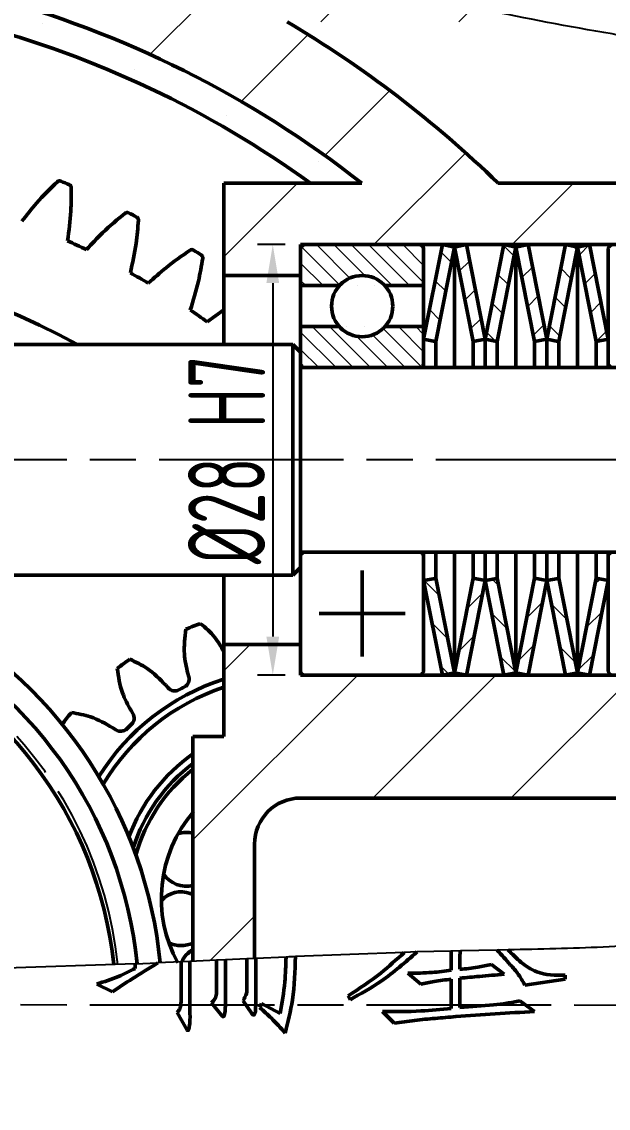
# Model space of a CAD drawing. Header units: millimetres. Extents: x 3338 to 4235, y 1659 to 2315.
# Drawn here: x 3635.6 to 3673.8, y 1794.8 to 1865.5 of the extents above; entities that cross this region are included whole.
import ezdxf

# ---------------------------------------------------------------- set-up
doc = ezdxf.new("R2010")
doc.units = ezdxf.units.MM
doc.linetypes.add('AM_ISO08W050', pattern=[18, 12, -1.5, 3, -1.5])
for name, color, linetype, lineweight in [('AM_5', 3, 'Continuous', 25), ('AM_7', 4, 'AM_ISO08W050', 25), ('AM_BOR', 7, 'Continuous', 50), ('剖面线', 5, 'Continuous', 20)]:
    doc.layers.add(name, color=color, linetype=linetype, lineweight=lineweight)
doc.styles.add('工程字', font='gbenor.shx', dxfattribs={"width": 0.707, "bigfont": 'hztxt.shx'})
doc.dimstyles.new('AM_GB$0', dxfattribs={"dimtxt": 3.5, "dimasz": 2.5, "dimexe": 1, "dimexo": 1, "dimgap": 0.5, "dimtad": 1, "dimdsep": 46, "dimtxsty": '工程字', "dimcen": 0, "dimclrd": 256, "dimclre": 256, "dimclrt": 2, "dimadec": 0, "dimazin": 2, "dimtp": 0.1, "dimtm": 0.1, "dimtfac": 0.71, "dimtmove": 0, "dimatfit": 3, "dimfxl": 0, "dimlwd": -1, "dimlwe": -1, "dimarcsym": 0})
pattern_1 = [(45, (2624.3674, 1185.002), (-4.490128, 4.490128), [])]

# ---------------------------------------------------------------- blocks, each defined once
blk = doc.blocks.new('*D13')
at = {"layer": 'AM_5', "transparency": 16777216}
for p, q in [((3652.774, 1850.988), (3650.964, 1850.988)), ((3651.964, 1848.488), (3651.964, 1825.488)), ((3652.774, 1822.988), (3650.964, 1822.988))]:
    blk.add_line(p, q, dxfattribs=at)
for points in [[(3651.548, 1848.488), (3652.381, 1848.488), (3651.964, 1850.988)], [(3651.548, 1825.488), (3652.381, 1825.488), (3651.964, 1822.988)]]:
    blk.add_solid(points, dxfattribs=at)
at = {"layer": 'Defpoints', "color": 0}
for p in [(3653.774, 1850.988), (3651.964, 1822.988), (3653.774, 1822.988)]:
    blk.add_point(p, dxfattribs=at)
at = {"layer": 'AM_5', "color": 2, "transparency": 16777216, "insert": (3648.964, 1836.988), "char_height": 5, "attachment_point": 5, "rotation": 90, "style": '工程字'}
blk.add_mtext('%%c28{}{\\C2; H7}', dxfattribs=at)
blk = doc.blocks.new('*D15')
at = {"layer": 'AM_5', "transparency": 16777216}
for p, q in [((3451.274, 1802.643), (3451.274, 1908.733)), ((3817.268, 1821.488), (3817.268, 1908.733)), ((3453.774, 1907.733), (3814.768, 1907.733))]:
    blk.add_line(p, q, dxfattribs=at)
for points in [[(3453.774, 1908.15), (3453.774, 1907.317), (3451.274, 1907.733)], [(3814.768, 1908.15), (3814.768, 1907.317), (3817.268, 1907.733)]]:
    blk.add_solid(points, dxfattribs=at)
at = {"layer": 'Defpoints', "color": 0}
for p in [(3817.268, 1907.733), (3817.268, 1820.488), (3451.274, 1801.643)]:
    blk.add_point(p, dxfattribs=at)
at = {"layer": 'AM_5', "color": 2, "transparency": 16777216, "insert": (3630.199, 1910.733), "char_height": 5, "attachment_point": 5, "style": '工程字'}
blk.add_mtext('366', dxfattribs=at)

msp = doc.modelspace()

# ---------------------------------------------------------------- hatches: boundary and pattern name
at = {"layer": '剖面线'}
h = msp.add_hatch(dxfattribs=at)
h.set_pattern_fill('ANSI31', color=256, scale=2, style=0)
h.set_pattern_definition(pattern_1)
edge = h.paths.add_edge_path(flags=0)
edge.add_line((3580.774, 1857.275), (3580.774, 1818.691))
edge.add_spline(control_points=[(3580.774, 1818.691), (3581.908, 1816.78), (3583.24, 1815.044), (3584.774, 1813.539)], knot_values=[0.088397, 0.088397, 0.088397, 0.088397, 0.108326, 0.108326, 0.108326, 0.108326], weights=[1, 1, 1, 1], degree=3, periodic=0)
edge.add_line((3584.774, 1813.539), (3584.774, 1818.988))
edge.add_line((3584.774, 1818.988), (3590.774, 1818.988))
edge.add_arc((3590.774, 1821.988), 3, 270, 360)
edge.add_line((3593.774, 1821.988), (3593.774, 1822.988))
edge.add_line((3593.774, 1822.988), (3585.774, 1822.988))
edge.add_line((3585.774, 1822.988), (3585.774, 1824.988))
edge.add_line((3585.774, 1824.988), (3583.774, 1824.988))
edge.add_line((3583.774, 1824.988), (3583.774, 1848.988))
edge.add_line((3583.774, 1848.988), (3585.774, 1848.988))
edge.add_line((3585.774, 1848.988), (3585.774, 1850.988))
edge.add_line((3585.774, 1850.988), (3593.774, 1850.988))
edge.add_line((3593.774, 1850.988), (3593.774, 1865.831))
edge.add_arc((3615.774, 1801.488), 68, 105, 108.8765, ccw=False)
edge.add_line((3598.174, 1867.171), (3598.441, 1866.176))
edge.add_arc((3600.373, 1866.694), 2, 195, 283.28942)
edge.add_arc((3615.774, 1801.488), 65, 76.71058, 103.28942, ccw=False)
edge.add_arc((3631.175, 1866.694), 2, 256.71058, 345)
edge.add_line((3633.107, 1866.176), (3633.374, 1867.171))
edge.add_arc((3615.774, 1801.488), 68, 51.88419, 75, ccw=False)
edge.add_line((3657.747, 1854.988), (3648.774, 1854.988))
edge.add_line((3648.774, 1854.988), (3648.774, 1848.988))
edge.add_line((3648.774, 1848.988), (3653.774, 1848.988))
edge.add_line((3653.774, 1848.988), (3653.774, 1850.988))
edge.add_line((3653.774, 1850.988), (3681.474, 1850.988))
edge.add_line((3681.474, 1850.988), (3681.474, 1851.888))
edge.add_line((3681.474, 1851.888), (3682.974, 1851.888))
edge.add_line((3682.974, 1851.888), (3682.974, 1850.988))
edge.add_line((3682.974, 1850.988), (3686.774, 1850.988))
edge.add_line((3686.774, 1850.988), (3686.774, 1854.988))
edge.add_line((3686.774, 1854.988), (3666.62, 1854.988))
edge.add_arc((3614.774, 1801.488), 74.5, 45.89951, 59.21122)
edge.add_line((3652.909, 1865.488), (3669.603, 1865.488))
edge.add_spline(control_points=[(3669.603, 1865.488), (3652.487, 1868.775), (3628.604, 1876.853), (3592.485, 1875.113), (3582.777, 1863.126), (3580.471, 1858.589)], knot_values=[0.690379, 0.690379, 0.690379, 0.690379, 0.839999, 0.930271, 0.973501, 0.973501, 0.973501, 0.973501], weights=[1, 1, 1, 1, 1, 1], degree=3, periodic=0)
edge.add_arc((3577.774, 1857.275), 3, 0, 25.9685, ccw=False)
h = msp.add_hatch(dxfattribs=at)
h.set_pattern_fill('ANSI31', color=256, scale=0.25, angle=90)
h.set_pattern_definition([(135, (2812.8456, 1452.5553), (-0.561266, -0.561266), [])])
edge = h.paths.add_edge_path()
edge.add_spline(control_points=[(3661.774, 1850.688), (3661.772, 1850.715), (3661.767, 1850.776), (3661.724, 1850.863), (3661.653, 1850.936), (3661.565, 1850.98), (3661.503, 1850.985), (3661.474, 1850.988)], knot_values=[0, 0, 0, 0, 0.173364, 0.388024, 0.602686, 0.817349, 1, 1, 1, 1], degree=3, periodic=0)
edge.add_line((3661.474, 1850.988), (3654.074, 1850.988))
edge.add_spline(control_points=[(3654.074, 1850.988), (3654.058, 1850.987), (3654.009, 1850.985), (3653.929, 1850.957), (3653.848, 1850.894), (3653.793, 1850.808), (3653.775, 1850.734), (3653.774, 1850.694), (3653.774, 1850.688)], knot_values=[0, 0, 0, 0, 0.099601, 0.314257, 0.528911, 0.743572, 0.958229, 1, 1, 1, 1], degree=3, periodic=0)
edge.add_line((3653.774, 1850.688), (3653.774, 1848.988))
edge.add_line((3653.774, 1848.988), (3653.774, 1848.321))
edge.add_line((3653.774, 1848.321), (3656.297, 1848.321))
edge.add_arc((3657.774, 1846.988), 1.99, 42.06856, 137.93144, ccw=False)
edge.add_line((3659.251, 1848.321), (3661.774, 1848.321))
edge.add_line((3661.774, 1848.321), (3661.774, 1850.688))
edge = h.paths.add_edge_path()
edge.add_line((3661.774, 1845.654), (3659.251, 1845.654))
edge.add_arc((3657.774, 1846.988), 1.99, 222.06856, 317.93144, ccw=False)
edge.add_line((3656.297, 1845.654), (3653.774, 1845.654))
edge.add_line((3653.774, 1845.654), (3653.774, 1843.288))
edge.add_spline(control_points=[(3653.774, 1843.288), (3653.775, 1843.266), (3653.779, 1843.21), (3653.815, 1843.125), (3653.883, 1843.049), (3653.973, 1842.998), (3654.04, 1842.991), (3654.074, 1842.988)], knot_values=[0, 0, 0, 0, 0.14166, 0.356349, 0.571042, 0.785732, 1, 1, 1, 1], degree=3, periodic=0)
edge.add_line((3654.074, 1842.988), (3661.474, 1842.988))
edge.add_spline(control_points=[(3661.474, 1842.988), (3661.485, 1842.988), (3661.529, 1842.99), (3661.605, 1843.012), (3661.689, 1843.07), (3661.749, 1843.154), (3661.772, 1843.231), (3661.774, 1843.276), (3661.774, 1843.288)], knot_values=[0, 0, 0, 0, 0.067689, 0.282335, 0.496981, 0.711638, 0.926291, 1, 1, 1, 1], degree=3, periodic=0)
edge.add_line((3661.774, 1843.288), (3661.774, 1845.654))
h = msp.add_hatch(dxfattribs=at)
h.set_pattern_fill('ANSI31', color=256, scale=0.5, angle=90, style=0)
h.set_pattern_definition([(135, (3666.864, 1826.334), (-1.12253, -1.12253), [])])
h.paths.add_polyline_path([(3666.559, 1829.288), (3666.525, 1829.281), (3665.774, 1829.133), (3666.989, 1822.988), (3667.774, 1823.143)])
h.paths.add_polyline_path([(3662.559, 1829.288), (3662.525, 1829.281), (3661.774, 1829.133), (3662.989, 1822.988), (3663.774, 1823.143)])
h.paths.add_polyline_path([(3671.774, 1850.833), (3670.989, 1850.988), (3669.774, 1844.843), (3670.525, 1844.694), (3670.559, 1844.688)])
h.paths.add_polyline_path([(3667.774, 1850.833), (3666.989, 1850.988), (3665.774, 1844.843), (3666.525, 1844.694), (3666.559, 1844.688)])
h.paths.add_polyline_path([(3663.774, 1850.833), (3662.989, 1850.988), (3661.774, 1844.843), (3662.525, 1844.694), (3662.559, 1844.688)])
edge = h.paths.add_edge_path()
edge.add_spline(control_points=[(3670.989, 1822.988), (3671.251, 1823.04), (3671.512, 1823.091), (3671.774, 1823.143)], knot_values=[0.022041, 0.022041, 0.022041, 0.022041, 0.022841, 0.022841, 0.022841, 0.022841], weights=[1, 1, 1, 1], degree=3, periodic=0)
edge.add_spline(control_points=[(3671.774, 1823.143), (3671.369, 1825.191), (3670.964, 1827.24), (3670.559, 1829.288)], knot_values=[0.016952, 0.016952, 0.016952, 0.016952, 0.023216, 0.023216, 0.023216, 0.023216], weights=[1, 1, 1, 1], degree=3, periodic=0)
edge.add_spline(control_points=[(3670.559, 1829.288), (3670.548, 1829.286), (3670.536, 1829.284), (3670.525, 1829.281), (3670.275, 1829.232), (3670.024, 1829.182), (3669.774, 1829.133)], knot_values=[0.012875, 0.012875, 0.012875, 0.012875, 0.012909, 0.012909, 0.012909, 0.013675, 0.013675, 0.013675, 0.013675], weights=[1, 1, 1, 1, 1, 1, 1], degree=3, periodic=0)
edge.add_spline(control_points=[(3669.774, 1829.133), (3670.179, 1827.084), (3670.584, 1825.036), (3670.989, 1822.988)], knot_values=[0.039442, 0.039442, 0.039442, 0.039442, 0.045725, 0.045725, 0.045725, 0.045725], weights=[1, 1, 1, 1], degree=3, periodic=0)
h = msp.add_hatch(dxfattribs=at)
h.set_pattern_fill('ANSI31', color=256, scale=0.5, style=0)
h.set_pattern_definition([(45, (3668.7831, 1847.2174), (-1.12253, 1.12253), [])])
h.paths.add_polyline_path([(3668.559, 1850.988), (3667.774, 1850.833), (3668.989, 1844.688), (3669.774, 1844.843)])
h.paths.add_polyline_path([(3664.559, 1850.988), (3663.774, 1850.833), (3664.989, 1844.688), (3665.774, 1844.843)])
h.paths.add_polyline_path([(3673.774, 1829.133), (3672.989, 1829.288), (3671.774, 1823.143), (3672.559, 1822.988)])
h.paths.add_polyline_path([(3669.774, 1829.133), (3668.989, 1829.288), (3667.774, 1823.143), (3668.559, 1822.988)])
h.paths.add_polyline_path([(3665.774, 1829.133), (3664.989, 1829.288), (3663.774, 1823.143), (3664.559, 1822.988)])
edge = h.paths.add_edge_path()
edge.add_spline(control_points=[(3672.559, 1850.988), (3672.297, 1850.936), (3672.036, 1850.884), (3671.774, 1850.833)], knot_values=[0, 0, 0, 0, 0.0008, 0.0008, 0.0008, 0.0008], weights=[1, 1, 1, 1], degree=3, periodic=0)
edge.add_spline(control_points=[(3671.774, 1850.833), (3672.179, 1848.784), (3672.584, 1846.736), (3672.989, 1844.688)], knot_values=[0.018209, 0.018209, 0.018209, 0.018209, 0.024473, 0.024473, 0.024473, 0.024473], weights=[1, 1, 1, 1], degree=3, periodic=0)
edge.add_spline(control_points=[(3672.989, 1844.688), (3673.251, 1844.74), (3673.512, 1844.791), (3673.774, 1844.843)], knot_values=[0, 0, 0, 0, 0.0008, 0.0008, 0.0008, 0.0008], weights=[1, 1, 1, 1], degree=3, periodic=0)
edge.add_spline(control_points=[(3673.774, 1844.843), (3673.369, 1846.891), (3672.964, 1848.94), (3672.559, 1850.988)], knot_values=[0.040681, 0.040681, 0.040681, 0.040681, 0.046964, 0.046964, 0.046964, 0.046964], weights=[1, 1, 1, 1], degree=3, periodic=0)
h = msp.add_hatch(dxfattribs=at)
h.set_pattern_fill('ANSI31', color=256, scale=2, style=0)
h.set_pattern_definition(pattern_1)
edge = h.paths.add_edge_path(flags=0)
edge.add_arc((3614.774, 1801.488), 74.5, 4.70422, 14.88509)
edge.add_line((3686.774, 1820.626), (3686.774, 1822.988))
edge.add_line((3686.774, 1822.988), (3682.974, 1822.988))
edge.add_line((3682.974, 1822.988), (3682.974, 1822.088))
edge.add_line((3682.974, 1822.088), (3681.474, 1822.088))
edge.add_line((3681.474, 1822.088), (3681.474, 1822.988))
edge.add_line((3681.474, 1822.988), (3653.774, 1822.988))
edge.add_line((3653.774, 1822.988), (3653.774, 1824.988))
edge.add_line((3653.774, 1824.988), (3648.774, 1824.988))
edge.add_line((3648.774, 1824.988), (3648.774, 1818.988))
edge.add_line((3648.774, 1818.988), (3646.774, 1818.988))
edge.add_line((3646.774, 1818.988), (3646.774, 1804.369))
edge.add_spline(control_points=[(3646.774, 1804.369), (3648.104, 1804.431), (3649.437, 1804.494), (3650.774, 1804.555)], knot_values=[0.294277, 0.294277, 0.294277, 0.294277, 0.306249, 0.306249, 0.306249, 0.306249], weights=[1, 1, 1, 1], degree=3, periodic=0)
edge.add_line((3650.774, 1804.555), (3650.774, 1811.988))
edge.add_arc((3653.774, 1811.988), 3, 90, 180, ccw=False)
edge.add_line((3653.774, 1814.988), (3681.573, 1814.988))
edge.add_arc((3681.573, 1811.988), 3, 7.63786, 90, ccw=False)
edge.add_arc((3603.274, 1801.488), 82, 3.55956, 7.63786, ccw=False)
edge.add_spline(control_points=[(3685.116, 1806.579), (3686.449, 1806.857), (3687.754, 1807.193), (3689.023, 1807.598)], knot_values=[0.405149, 0.405149, 0.405149, 0.405149, 0.417133, 0.417133, 0.417133, 0.417133], weights=[1, 1, 1, 1], degree=3, periodic=0)

# ---------------------------------------------------------------- linework, layer by layer
at = {"layer": 'AM_5'}
for p, q in [((3666.552, 1805.105), (3664.17, 1805.054)), ((3667.266, 1805.119), (3666.552, 1805.105)), ((3648.306, 1804.441), (3646.583, 1804.36)), ((3648.881, 1804.468), (3648.306, 1804.441)), ((3650.285, 1804.533), (3648.881, 1804.468)), ((3650.859, 1804.559), (3650.285, 1804.533)), ((3652.827, 1804.649), (3650.859, 1804.559)), ((3660.51, 1804.951), (3653.438, 1804.676)), ((3661.335, 1804.977), (3660.51, 1804.951)), ((3663.546, 1805.039), (3661.335, 1804.977)), ((3664.17, 1805.054), (3663.546, 1805.039)), ((3643.014, 1804.197), (3628.818, 1803.751)), ((3643.014, 1804.197), (3644.497, 1804.264)), ((3646.009, 1804.333), (3644.497, 1804.264)), ((3646.583, 1804.36), (3646.009, 1804.333))]:
    msp.add_line(p, q, dxfattribs=at)
for points, knots in [([(3708.989, 1831.606), (3709.291, 1833.065), (3709.507, 1834.523), (3709.707, 1836.709), (3709.753, 1837.438), (3709.803, 1838.874), (3709.808, 1839.583), (3709.763, 1841.685), (3709.656, 1843.051), (3709.376, 1845.05), (3709.263, 1845.708), (3708.996, 1847.006), (3708.842, 1847.64), (3708.323, 1849.493), (3707.898, 1850.665), (3707.126, 1852.332), (3706.845, 1852.872), (3706.232, 1853.921), (3705.898, 1854.431), (3705.169, 1855.413), (3704.779, 1855.88), (3703.936, 1856.763), (3703.483, 1857.179), (3702.513, 1857.964), (3701.995, 1858.332), (3701.168, 1858.852), (3700.884, 1859.019), (3700.306, 1859.339), (3700.012, 1859.492), (3698.511, 1860.226), (3697.223, 1860.713), (3695.178, 1861.333), (3694.477, 1861.521), (3693.065, 1861.861), (3692.351, 1862.014), (3690.191, 1862.435), (3688.725, 1862.664), (3685.77, 1863.076), (3684.28, 1863.257), (3682.05, 1863.532), (3681.307, 1863.623), (3679.827, 1863.814), (3679.09, 1863.913), (3676.892, 1864.225), (3675.444, 1864.451), (3671.175, 1865.17), (3668.418, 1865.704), (3665.76, 1866.261)], [0, 0, 0, 0, 0.0625, 0.0625, 0.09375, 0.09375, 0.125, 0.125, 0.1875, 0.1875, 0.21875, 0.21875, 0.25, 0.25, 0.3125, 0.3125, 0.34375, 0.34375, 0.375, 0.375, 0.40625, 0.40625, 0.4375, 0.4375, 0.46875, 0.46875, 0.484375, 0.484375, 0.5, 0.5, 0.5625, 0.5625, 0.59375, 0.59375, 0.625, 0.625, 0.6875, 0.6875, 0.75, 0.75, 0.78125, 0.78125, 0.8125, 0.8125, 0.875, 0.875, 1, 1, 1, 1]), ([(3679.574, 1805.73), (3677.533, 1805.563), (3673.436, 1805.229), (3669.327, 1805.156), (3667.266, 1805.119)], [0, 0, 0, 0, 0.498414, 1, 1, 1, 1]), ([(3653.438, 1804.676), (3653.25, 1804.667), (3653.046, 1804.658), (3652.842, 1804.649), (3652.827, 1804.649)], [0, 0, 0, 0, 0.925044, 1, 1, 1, 1])]:
    msp.add_open_spline(points, degree=3, knots=knots, dxfattribs=at)
at = {"layer": 'AM_7'}
for p, q in [((3710.568, 1836.988), (3582.98, 1836.988)), ((3706.068, 1801.486), (3448.48, 1801.645))]:
    msp.add_line(p, q, dxfattribs=at)
msp.add_arc((3615.774, 1801.488), 26.25, 5.84634, 162.77216, dxfattribs=at)
at = {"layer": 'AM_BOR'}
for p, q in [((3648.774, 1854.988), (3648.774, 1848.988)), ((3657.747, 1854.988), (3648.774, 1854.988)), ((3666.62, 1854.988), (3686.774, 1854.988)), ((3681.474, 1850.988), (3653.774, 1850.988)), ((3653.774, 1850.988), (3653.774, 1848.988)), ((3653.774, 1850.688), (3653.774, 1848.321)), ((3661.474, 1850.988), (3654.074, 1850.988)), ((3661.774, 1844.843), (3662.989, 1850.988)), ((3661.774, 1848.321), (3661.774, 1850.688)), ((3663.774, 1850.833), (3662.559, 1844.688)), ((3662.989, 1850.988), (3663.774, 1850.833)), ((3663.774, 1850.833), (3664.559, 1850.988)), ((3663.774, 1850.833), (3663.774, 1842.988)), ((3664.989, 1844.688), (3663.774, 1850.833)), ((3664.559, 1850.988), (3665.774, 1844.843)), ((3665.774, 1844.843), (3666.989, 1850.988)), ((3667.774, 1850.833), (3666.559, 1844.688)), ((3666.989, 1850.988), (3667.774, 1850.833)), ((3667.774, 1850.833), (3668.559, 1850.988)), ((3667.774, 1842.988), (3667.774, 1850.833)), ((3668.989, 1844.688), (3667.774, 1850.833)), ((3668.559, 1850.988), (3669.774, 1844.843)), ((3669.774, 1844.843), (3670.989, 1850.988)), ((3671.774, 1850.833), (3670.559, 1844.688)), ((3670.989, 1850.988), (3671.774, 1850.833)), ((3671.774, 1850.833), (3672.559, 1850.988)), ((3671.774, 1842.988), (3671.774, 1850.833)), ((3672.989, 1844.688), (3671.774, 1850.833)), ((3672.559, 1850.988), (3673.774, 1844.843)), ((3673.774, 1850.688), (3673.774, 1848.321)), ((3653.774, 1848.988), (3648.774, 1848.988)), ((3648.774, 1844.488), (3648.774, 1848.988)), ((3653.774, 1845.654), (3653.774, 1848.321)), ((3653.774, 1848.321), (3656.297, 1848.321)), ((3659.251, 1848.321), (3661.774, 1848.321)), ((3661.774, 1845.654), (3661.774, 1848.321)), ((3673.774, 1845.654), (3673.774, 1848.321)), ((3648.774, 1846.747), (3647.707, 1845.96)), ((3653.774, 1845.654), (3653.774, 1843.288)), ((3656.297, 1845.654), (3653.774, 1845.654)), ((3661.774, 1845.654), (3659.251, 1845.654)), ((3661.774, 1843.288), (3661.774, 1845.654)), ((3673.774, 1845.654), (3673.774, 1843.288)), ((3662.559, 1842.988), (3662.559, 1844.688)), ((3665.774, 1844.843), (3664.989, 1844.688)), ((3664.989, 1844.688), (3664.989, 1842.988)), ((3665.774, 1842.988), (3665.774, 1844.843)), ((3666.559, 1842.988), (3666.559, 1844.688)), ((3669.774, 1844.843), (3668.989, 1844.688)), ((3668.989, 1844.688), (3668.989, 1842.988)), ((3669.774, 1842.988), (3669.774, 1844.843)), ((3670.559, 1842.988), (3670.559, 1844.688)), ((3673.774, 1844.843), (3672.989, 1844.688)), ((3672.989, 1844.688), (3672.989, 1842.988)), ((3653.274, 1844.488), (3630.774, 1844.488)), ((3653.774, 1843.988), (3653.274, 1844.488)), ((3653.274, 1829.488), (3653.274, 1844.488)), ((3653.774, 1842.988), (3653.774, 1843.988)), ((3653.774, 1843.988), (3653.774, 1829.988)), ((3661.774, 1843.288), (3661.774, 1842.988)), ((3673.774, 1842.988), (3673.774, 1843.288)), ((3682.774, 1842.988), (3653.774, 1842.988)), ((3682.774, 1842.988), (3653.774, 1842.988)), ((3654.074, 1842.988), (3661.474, 1842.988)), ((3653.774, 1830.988), (3704.574, 1830.988)), ((3653.774, 1829.988), (3653.774, 1830.988)), ((3653.774, 1830.988), (3704.574, 1830.988)), ((3653.774, 1830.688), (3653.774, 1828.321)), ((3661.474, 1830.988), (3654.074, 1830.988)), ((3661.774, 1830.988), (3661.774, 1830.688)), ((3661.774, 1828.321), (3661.774, 1830.688)), ((3662.559, 1829.288), (3662.559, 1830.988)), ((3663.774, 1830.988), (3663.774, 1823.143)), ((3664.989, 1830.988), (3664.989, 1829.288)), ((3665.774, 1829.133), (3665.774, 1830.988)), ((3666.559, 1829.288), (3666.559, 1830.988)), ((3667.774, 1823.143), (3667.774, 1830.988)), ((3668.989, 1830.988), (3668.989, 1829.288)), ((3669.774, 1829.133), (3669.774, 1830.988)), ((3670.559, 1829.288), (3670.559, 1830.988)), ((3671.774, 1823.143), (3671.774, 1830.988)), ((3672.989, 1830.988), (3672.989, 1829.288)), ((3673.774, 1830.688), (3673.774, 1830.988)), ((3673.774, 1830.688), (3673.774, 1828.321)), ((3653.274, 1829.488), (3653.774, 1829.988)), ((3630.774, 1829.488), (3653.274, 1829.488)), ((3648.774, 1824.988), (3648.774, 1829.488)), ((3657.774, 1829.788), (3657.774, 1824.188)), ((3662.989, 1822.988), (3661.774, 1829.133)), ((3662.559, 1829.288), (3663.774, 1823.143)), ((3663.774, 1823.143), (3664.989, 1829.288)), ((3665.774, 1829.133), (3664.559, 1822.988)), ((3664.989, 1829.288), (3665.774, 1829.133)), ((3666.989, 1822.988), (3665.774, 1829.133)), ((3666.559, 1829.288), (3667.774, 1823.143)), ((3667.774, 1823.143), (3668.989, 1829.288)), ((3669.774, 1829.133), (3668.559, 1822.988)), ((3668.989, 1829.288), (3669.774, 1829.133)), ((3670.989, 1822.988), (3669.774, 1829.133)), ((3670.559, 1829.288), (3671.774, 1823.143)), ((3671.774, 1823.143), (3672.989, 1829.288)), ((3673.774, 1829.133), (3672.559, 1822.988)), ((3672.989, 1829.288), (3673.774, 1829.133)), ((3653.774, 1825.655), (3653.774, 1828.321)), ((3661.774, 1825.655), (3661.774, 1828.321)), ((3673.774, 1825.655), (3673.774, 1828.321)), ((3654.974, 1826.988), (3660.574, 1826.988)), ((3653.774, 1825.655), (3653.774, 1823.288)), ((3661.774, 1823.288), (3661.774, 1825.655)), ((3673.774, 1825.655), (3673.774, 1823.288)), ((3648.774, 1824.988), (3653.774, 1824.988)), ((3648.774, 1824.988), (3648.774, 1818.988)), ((3653.774, 1824.988), (3653.774, 1822.988)), ((3646.442, 1823.096), (3646.503, 1822.881)), ((3653.774, 1822.988), (3681.474, 1822.988)), ((3654.074, 1822.988), (3661.474, 1822.988)), ((3663.774, 1823.143), (3662.989, 1822.988)), ((3664.559, 1822.988), (3663.774, 1823.143)), ((3667.774, 1823.143), (3666.989, 1822.988)), ((3668.559, 1822.988), (3667.774, 1823.143)), ((3671.774, 1823.143), (3670.989, 1822.988)), ((3672.559, 1822.988), (3671.774, 1823.143)), ((3645.154, 1822.157), (3645.008, 1822.326)), ((3642.748, 1820.68), (3642.865, 1820.489)), ((3641.761, 1819.427), (3641.575, 1819.551)), ((3648.774, 1818.988), (3646.774, 1818.988)), ((3646.774, 1818.988), (3646.774, 1804.369)), ((3653.774, 1814.988), (3681.573, 1814.988)), ((3650.774, 1804.555), (3650.774, 1811.988)), ((3646.774, 1808.708), (3646.597, 1808.783)), ((3648.306, 1802.764), (3648.306, 1804.441)), ((3648.881, 1804.468), (3648.881, 1801.679)), ((3650.285, 1802.701), (3650.285, 1804.533)), ((3650.859, 1804.559), (3650.859, 1801.679)), ((3663.561, 1803.786), (3663.561, 1804.615)), ((3664.135, 1804.424), (3664.135, 1803.849)), ((3643.009, 1803.913), (3643.014, 1804.197)), ((3646.009, 1801.935), (3646.009, 1804.333)), ((3646.583, 1804.36), (3646.583, 1800.977)), ((3666.177, 1804.169), (3667.007, 1803.53)), ((3661.582, 1802.892), (3660.752, 1803.594)), ((3663.561, 1801.296), (3663.561, 1803.211)), ((3664.135, 1803.275), (3664.135, 1801.36)), ((3670.964, 1803.211), (3668.347, 1802.828)), ((3670.964, 1803.466), (3670.964, 1803.211)), ((3641.541, 1802.381), (3640.52, 1802.892)), ((3648.689, 1800.786), (3647.987, 1801.679)), ((3650.604, 1800.977), (3650.03, 1801.807)), ((3651.115, 1801.36), (3651.242, 1801.616)), ((3651.242, 1801.616), (3652.455, 1800.977)), ((3656.987, 1801.871), (3656.859, 1802.126)), ((3668.028, 1801.807), (3668.986, 1801.105)), ((3646.392, 1799.892), (3645.753, 1801.041)), ((3659.859, 1800.339), (3659.093, 1801.105))]:
    msp.add_line(p, q, dxfattribs=at)
at = {"layer": 'AM_BOR', "flags": 128}
for points in [[(3662.559, 1844.688), (3662.525, 1844.694), (3661.774, 1844.843)], [(3666.559, 1844.688), (3666.525, 1844.694), (3665.774, 1844.843)], [(3670.559, 1844.688), (3670.525, 1844.694), (3669.774, 1844.843)], [(3661.774, 1829.133), (3662.525, 1829.281), (3662.559, 1829.288)], [(3665.774, 1829.133), (3666.525, 1829.281), (3666.559, 1829.288)], [(3669.774, 1829.133), (3670.525, 1829.281), (3670.559, 1829.288)]]:
    msp.add_lwpolyline(points, dxfattribs=at)
at = {"layer": 'AM_BOR'}
msp.add_circle((3657.774, 1846.988), 1.99, dxfattribs=at)
for centre, radius, start, end in [((3603.274, 1801.488), 84.295, 53.19993, 3.82866), ((3603.274, 1801.488), 83.295, 54.84184, 3.70205), ((3603.274, 1801.488), 81.085, 59.10371, 185.01442), ((3603.274, 1801.488), 80.793, 59.74822, 185.01442), ((3615.774, 1801.488), 68, 51.88419, 75), ((3615.774, 1801.488), 66, 54.15519, 75.21817), ((3614.774, 1801.488), 74.5, 45.89951, 59.21122), ((3638.104, 1854.936), 0.2, 67.32546, 132.8788), ((3615.774, 1801.488), 58.125, 66.72645, 67.32546), ((3638.661, 1854.699), 0.2, 1.1731, 66.72645), ((3642.498, 1852.88), 0.2, 62.52546, 128.0788), ((3615.774, 1801.488), 58.125, 61.92645, 62.52546), ((3643.034, 1852.598), 0.2, 356.3731, 61.92645), ((3615.774, 1801.488), 54.75, 63.91976, 65.33214), ((3615.774, 1801.488), 49, 61.34811, 112.68605), ((3646.705, 1850.463), 0.2, 57.72546, 123.2788), ((3615.774, 1801.488), 58.125, 57.12645, 57.72546), ((3647.215, 1850.137), 0.2, 351.5731, 57.12645), ((3615.774, 1801.488), 54.75, 59.11976, 60.53214), ((3615.774, 1801.488), 54.75, 54.31976, 55.73214), ((3615.774, 1801.488), 27.5, 5.66573, 65.37944), ((3615.774, 1801.488), 29, 5.50615, 60.69327), ((3653.385, 1808.449), 18.9, 108.87181, 111.95413), ((3615.774, 1801.43), 26, 6.01345, 68.74799), ((3653.385, 1808.449), 18.9, 124.52398, 127.60631), ((3645.955, 1822.726), 0.57, 297.49439, 15.79454), ((3653.385, 1808.449), 15, 107.90371, 148.06209), ((3653.385, 1808.449), 14.5, 108.54316, 149.10509), ((3645.586, 1822.528), 0.57, 220.68358, 298.98372), ((3653.385, 1808.449), 15.525, 117.49505, 118.98306), ((3653.385, 1808.449), 18.9, 140.17615, 143.25848), ((3642.378, 1820.192), 0.57, 313.14657, 31.44671), ((3642.077, 1819.902), 0.57, 236.33575, 314.6359), ((3653.385, 1808.449), 15.525, 133.14723, 134.63523), ((3653.385, 1808.449), 11.5, 125.09216, 159.51319), ((3653.385, 1808.449), 11, 126.94333, 162.49442), ((3653.385, 1808.449), 10.7, 128.1612, 164.62061), ((3653.774, 1811.988), 3, 90, 180), ((3653.385, 1808.449), 8.667, 139.34272, 208.84927), ((3646.335, 1811.006), 1.75, 75.46397, 107.06548), ((3646.335, 1811.006), 1.75, 213.0602, 284.53603), ((3646.001, 1807.138), 1.75, 70.06284, 137.06548), ((3646.001, 1807.138), 1.75, 243.0602, 296.22616), ((3647.645, 1803.622), 1.75, 119.8576, 156.69501)]:
    msp.add_arc(centre, radius, start, end, dxfattribs=at)
for points, knots in [([(3637.968, 1855.082), (3637.503, 1854.629), (3636.673, 1853.819), (3635.959, 1852.906), (3635.644, 1852.505)], [0, 0, 0, 0, 0.559983, 1, 1, 1, 1]), ([(3638.624, 1851.242), (3638.71, 1851.885), (3638.863, 1853.034), (3638.862, 1854.193), (3638.861, 1854.704)], [0, 0, 0, 0, 0.559958, 1, 1, 1, 1]), ([(3642.375, 1853.037), (3641.874, 1852.624), (3640.979, 1851.887), (3640.191, 1851.037), (3639.844, 1850.663)], [0, 0, 0, 0, 0.559983, 1, 1, 1, 1]), ([(3642.707, 1849.155), (3642.847, 1849.789), (3643.095, 1850.922), (3643.191, 1852.077), (3643.233, 1852.585)], [0, 0, 0, 0, 0.559957, 1, 1, 1, 1]), ([(3646.595, 1850.631), (3646.061, 1850.261), (3645.108, 1849.601), (3644.251, 1848.82), (3643.874, 1848.477)], [0, 0, 0, 0, 0.559983, 1, 1, 1, 1]), ([(3653.774, 1850.688), (3653.774, 1850.694), (3653.775, 1850.734), (3653.793, 1850.808), (3653.848, 1850.894), (3653.929, 1850.957), (3654.009, 1850.985), (3654.058, 1850.987), (3654.074, 1850.988)], [0, 0, 0, 0, 0.0417707, 0.2564285, 0.4710897, 0.6857427, 0.9003947, 1, 1, 1, 1]), ([(3661.474, 1850.988), (3661.503, 1850.985), (3661.565, 1850.98), (3661.653, 1850.936), (3661.724, 1850.863), (3661.767, 1850.776), (3661.772, 1850.715), (3661.774, 1850.688)], [0, 0, 0, 0, 0.182654, 0.397312, 0.611979, 0.826637, 1, 1, 1, 1]), ([(3673.774, 1850.688), (3673.774, 1850.694), (3673.775, 1850.734), (3673.793, 1850.808), (3673.848, 1850.894), (3673.929, 1850.957), (3674.009, 1850.985), (3674.058, 1850.987), (3674.074, 1850.988)], [0, 0, 0, 0, 0.0417707, 0.2564285, 0.4710897, 0.6857427, 0.9003947, 1, 1, 1, 1]), ([(3646.602, 1846.734), (3646.793, 1847.354), (3647.136, 1848.462), (3647.328, 1849.605), (3647.413, 1850.108)], [0, 0, 0, 0, 0.5599575, 1, 1, 1, 1]), ([(3654.074, 1842.988), (3654.04, 1842.991), (3653.973, 1842.998), (3653.883, 1843.049), (3653.815, 1843.125), (3653.779, 1843.21), (3653.775, 1843.266), (3653.774, 1843.288)], [0, 0, 0, 0, 0.214268, 0.428955, 0.643651, 0.858339, 1, 1, 1, 1]), ([(3661.774, 1843.288), (3661.774, 1843.276), (3661.772, 1843.231), (3661.749, 1843.154), (3661.689, 1843.07), (3661.605, 1843.012), (3661.529, 1842.99), (3661.485, 1842.988), (3661.474, 1842.988)], [0, 0, 0, 0, 0.073709, 0.288359, 0.503015, 0.717663, 0.932312, 1, 1, 1, 1]), ([(3674.074, 1842.988), (3674.04, 1842.991), (3673.973, 1842.998), (3673.883, 1843.049), (3673.815, 1843.125), (3673.779, 1843.21), (3673.775, 1843.266), (3673.774, 1843.288)], [0, 0, 0, 0, 0.214268, 0.428955, 0.643651, 0.858339, 1, 1, 1, 1]), ([(3653.774, 1830.688), (3653.774, 1830.7), (3653.776, 1830.745), (3653.799, 1830.822), (3653.859, 1830.905), (3653.943, 1830.964), (3654.019, 1830.986), (3654.063, 1830.988), (3654.074, 1830.988)], [0, 0, 0, 0, 0.073709, 0.288364, 0.503017, 0.717664, 0.932312, 1, 1, 1, 1]), ([(3661.474, 1830.988), (3661.508, 1830.985), (3661.575, 1830.978), (3661.665, 1830.926), (3661.733, 1830.85), (3661.769, 1830.766), (3661.772, 1830.71), (3661.774, 1830.688)], [0, 0, 0, 0, 0.214267, 0.42896, 0.643647, 0.85834, 1, 1, 1, 1]), ([(3673.774, 1830.688), (3673.774, 1830.7), (3673.776, 1830.745), (3673.799, 1830.822), (3673.859, 1830.905), (3673.943, 1830.964), (3674.019, 1830.986), (3674.063, 1830.988), (3674.074, 1830.988)], [0, 0, 0, 0, 0.073709, 0.288364, 0.503017, 0.717664, 0.932312, 1, 1, 1, 1]), ([(3648.774, 1824.526), (3648.595, 1824.845), (3648.205, 1825.537), (3647.599, 1826.054), (3647.272, 1826.333)], [0, 0, 0, 0, 0.459388, 1, 1, 1, 1]), ([(3646.319, 1825.978), (3646.25, 1825.435), (3646.128, 1824.465), (3646.346, 1823.515), (3646.442, 1823.096)], [0, 0, 0, 0, 0.559845, 1, 1, 1, 1]), ([(3645.008, 1822.326), (3644.626, 1822.717), (3643.942, 1823.416), (3643.061, 1823.836), (3642.674, 1824.02)], [0, 0, 0, 0, 0.5596951, 1, 1, 1, 1]), ([(3641.852, 1823.422), (3641.932, 1822.88), (3642.076, 1821.913), (3642.542, 1821.057), (3642.748, 1820.68)], [0, 0, 0, 0, 0.559845, 1, 1, 1, 1]), ([(3654.074, 1822.988), (3654.045, 1822.99), (3653.983, 1822.996), (3653.895, 1823.04), (3653.824, 1823.113), (3653.781, 1823.2), (3653.776, 1823.261), (3653.774, 1823.288)], [0, 0, 0, 0, 0.182654, 0.397311, 0.611972, 0.826637, 1, 1, 1, 1]), ([(3661.774, 1823.288), (3661.774, 1823.281), (3661.773, 1823.241), (3661.755, 1823.168), (3661.7, 1823.082), (3661.619, 1823.019), (3661.539, 1822.991), (3661.49, 1822.989), (3661.474, 1822.988)], [0, 0, 0, 0, 0.041775, 0.256432, 0.471089, 0.685744, 0.900395, 1, 1, 1, 1]), ([(3674.074, 1822.988), (3674.045, 1822.99), (3673.983, 1822.996), (3673.895, 1823.04), (3673.824, 1823.113), (3673.781, 1823.2), (3673.776, 1823.261), (3673.774, 1823.288)], [0, 0, 0, 0, 0.182646, 0.39731, 0.611972, 0.826637, 1, 1, 1, 1]), ([(3641.575, 1819.551), (3641.101, 1819.825), (3640.254, 1820.313), (3639.293, 1820.48), (3638.87, 1820.553)], [0, 0, 0, 0, 0.5596959, 1, 1, 1, 1]), ([(3668.347, 1802.828), (3668.214, 1803.064), (3667.948, 1803.538), (3667.304, 1804.268), (3666.837, 1804.787), (3666.552, 1805.105)], [0, 0, 0, 0, 0.278761, 0.559227, 1, 1, 1, 1]), ([(3667.266, 1805.119), (3667.541, 1804.838), (3668.089, 1804.277), (3669.29, 1803.468), (3670.328, 1803.467), (3670.964, 1803.466)], [0, 0, 0, 0, 0.280819, 0.559567, 1, 1, 1, 1]), ([(3652.455, 1800.977), (3652.57, 1801.658), (3652.775, 1802.874), (3652.811, 1804.106), (3652.827, 1804.649)], [0, 0, 0, 0, 0.559852, 1, 1, 1, 1]), ([(3653.438, 1804.676), (3653.41, 1803.733), (3653.36, 1802.05), (3652.953, 1800.418), (3652.774, 1799.701)], [0, 0, 0, 0, 0.560448, 1, 1, 1, 1]), ([(3656.859, 1802.126), (3657.583, 1802.599), (3658.877, 1803.443), (3660.011, 1804.49), (3660.51, 1804.951)], [0, 0, 0, 0, 0.559979, 1, 1, 1, 1]), ([(3661.335, 1804.977), (3660.583, 1804.313), (3659.239, 1803.126), (3657.675, 1802.254), (3656.987, 1801.871)], [0, 0, 0, 0, 0.559934, 1, 1, 1, 1]), ([(3663.561, 1804.615), (3663.56, 1804.694), (3663.559, 1804.836), (3663.55, 1804.977), (3663.546, 1805.039)], [0, 0, 0, 0, 0.559986, 1, 1, 1, 1]), ([(3664.17, 1805.054), (3664.15, 1804.937), (3664.114, 1804.728), (3664.129, 1804.517), (3664.135, 1804.424)], [0, 0, 0, 0, 0.559632, 1, 1, 1, 1]), ([(3640.52, 1802.892), (3641, 1803.043), (3641.859, 1803.314), (3642.657, 1803.73), (3643.009, 1803.913)], [0, 0, 0, 0, 0.559468, 1, 1, 1, 1]), ([(3644.497, 1804.264), (3643.936, 1803.926), (3642.935, 1803.324), (3641.967, 1802.669), (3641.541, 1802.381)], [0, 0, 0, 0, 0.560131, 1, 1, 1, 1]), ([(3660.752, 1803.594), (3661.278, 1803.6), (3662.218, 1803.611), (3663.15, 1803.732), (3663.561, 1803.786)], [0, 0, 0, 0, 0.559774, 1, 1, 1, 1]), ([(3664.135, 1803.849), (3664.521, 1803.885), (3665.209, 1803.948), (3665.882, 1804.101), (3666.177, 1804.169)], [0, 0, 0, 0, 0.560788, 1, 1, 1, 1]), ([(3663.561, 1803.211), (3663.189, 1803.162), (3662.527, 1803.074), (3661.871, 1802.947), (3661.582, 1802.892)], [0, 0, 0, 0, 0.56022, 1, 1, 1, 1]), ([(3667.007, 1803.53), (3666.471, 1803.485), (3665.513, 1803.403), (3664.556, 1803.314), (3664.135, 1803.275)], [0, 0, 0, 0, 0.559997, 1, 1, 1, 1]), ([(3647.987, 1801.679), (3648.067, 1801.757), (3648.228, 1801.913), (3648.323, 1802.309), (3648.313, 1802.592), (3648.306, 1802.764)], [0, 0, 0, 0, 0.278439, 0.558802, 1, 1, 1, 1]), ([(3650.03, 1801.807), (3650.12, 1801.962), (3650.281, 1802.239), (3650.284, 1802.559), (3650.285, 1802.701)], [0, 0, 0, 0, 0.557298, 1, 1, 1, 1]), ([(3645.753, 1801.041), (3645.812, 1801.109), (3645.93, 1801.246), (3645.996, 1801.566), (3646.004, 1801.795), (3646.009, 1801.935)], [0, 0, 0, 0, 0.278373, 0.558839, 1, 1, 1, 1]), ([(3648.881, 1801.679), (3648.883, 1801.431), (3648.886, 1801.141), (3648.809, 1800.846), (3648.775, 1800.794), (3648.751, 1800.773), (3648.717, 1800.77), (3648.699, 1800.78), (3648.689, 1800.786)], [0, 0, 0, 0, 0.749014, 0.873981, 0.905499, 0.937861, 0.967482, 1, 1, 1, 1]), ([(3650.859, 1801.679), (3650.856, 1801.541), (3650.85, 1801.293), (3650.831, 1801.027), (3650.773, 1800.909), (3650.754, 1800.89), (3650.734, 1800.881), (3650.719, 1800.877), (3650.703, 1800.879), (3650.655, 1800.9), (3650.628, 1800.941), (3650.604, 1800.977)], [0, 0, 0, 0, 0.419607, 0.748832, 0.780191, 0.811934, 0.828091, 0.843717, 0.858928, 0.87454, 1, 1, 1, 1]), ([(3664.135, 1801.36), (3664.865, 1801.42), (3665.881, 1801.502), (3667.185, 1801.625), (3667.747, 1801.746), (3668.028, 1801.807)], [0, 0, 0, 0, 0.56021, 0.780295, 1, 1, 1, 1]), ([(3646.583, 1800.977), (3646.588, 1800.682), (3646.593, 1800.345), (3646.515, 1800.003), (3646.49, 1799.933), (3646.468, 1799.9), (3646.445, 1799.882), (3646.42, 1799.878), (3646.403, 1799.886), (3646.392, 1799.892)], [0, 0, 0, 0, 0.748872, 0.853745, 0.894502, 0.937761, 0.953338, 0.96768, 1, 1, 1, 1]), ([(3652.774, 1799.701), (3652.482, 1800.028), (3651.959, 1800.612), (3651.373, 1801.132), (3651.115, 1801.36)], [0, 0, 0, 0, 0.55992, 1, 1, 1, 1]), ([(3659.093, 1801.105), (3659.928, 1801.101), (3661.421, 1801.094), (3662.906, 1801.234), (3663.561, 1801.296)], [0, 0, 0, 0, 0.559723, 1, 1, 1, 1]), ([(3668.986, 1801.105), (3667.278, 1801.008), (3665.122, 1800.885), (3662.526, 1800.655), (3661.187, 1800.542), (3660.301, 1800.407), (3659.859, 1800.339)], [0, 0, 0, 0, 0.560048, 0.70675, 0.853452, 1, 1, 1, 1])]:
    msp.add_open_spline(points, degree=3, knots=knots, dxfattribs=at)

# ---------------------------------------------------------------- dimensions: what is measured, and where the dimension line sits
at = {"layer": 'AM_5'}
dim = msp.add_linear_dim(base=(3817.268, 1907.733), p1=(3451.274, 1801.643), p2=(3817.268, 1820.488), text='366', dimstyle='AM_GB$0', override={"dimtxt": 5}, dxfattribs=at)
dim.commit()
dim.dimension.update_dxf_attribs({"geometry": '*D15', "text_midpoint": (3630.199, 1907.733), "dimtype": 160})
dim = msp.add_linear_dim(base=(3651.964, 1822.988), p1=(3653.774, 1850.988), p2=(3653.774, 1822.988), angle=90, text='%%c<>{}{\\C2; H7}', dimstyle='AM_GB$0', override={"dimtxt": 5, "dimtp": 0.1, "dimtm": 0.1, "dimtdec": 3, "dimtzin": 8}, dxfattribs=at)
dim.commit()
dim.dimension.update_dxf_attribs({"geometry": '*D13', "text_midpoint": (3648.964, 1836.988)})

doc.saveas('drawing.dxf')
